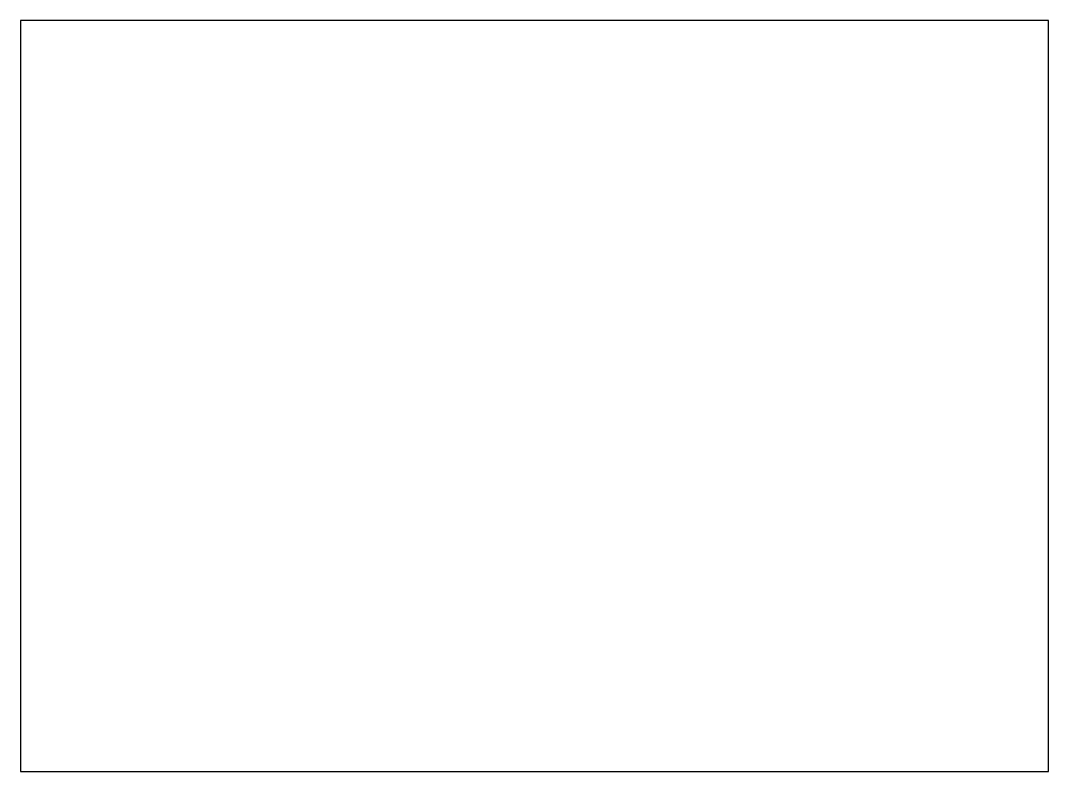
# Model space of a CAD drawing. Header units: millimetres. Extents: x 0 to 54.8, y 0 to 40.
import ezdxf

# ---------------------------------------------------------------- set-up
doc = ezdxf.new("R2010")
doc.units = ezdxf.units.MM
doc.layers.add('CUT', color=7, linetype='CONTINUOUS')

msp = doc.modelspace()

# ---------------------------------------------------------------- linework, layer by layer
at = {"layer": 'CUT'}
for p, q in [((54.8, 40), (0, 40)), ((0, 40), (0, 0)), ((54.8, 0), (54.8, 40)), ((0, 0), (54.8, 0))]:
    msp.add_line(p, q, dxfattribs=at)

doc.saveas('drawing.dxf')
